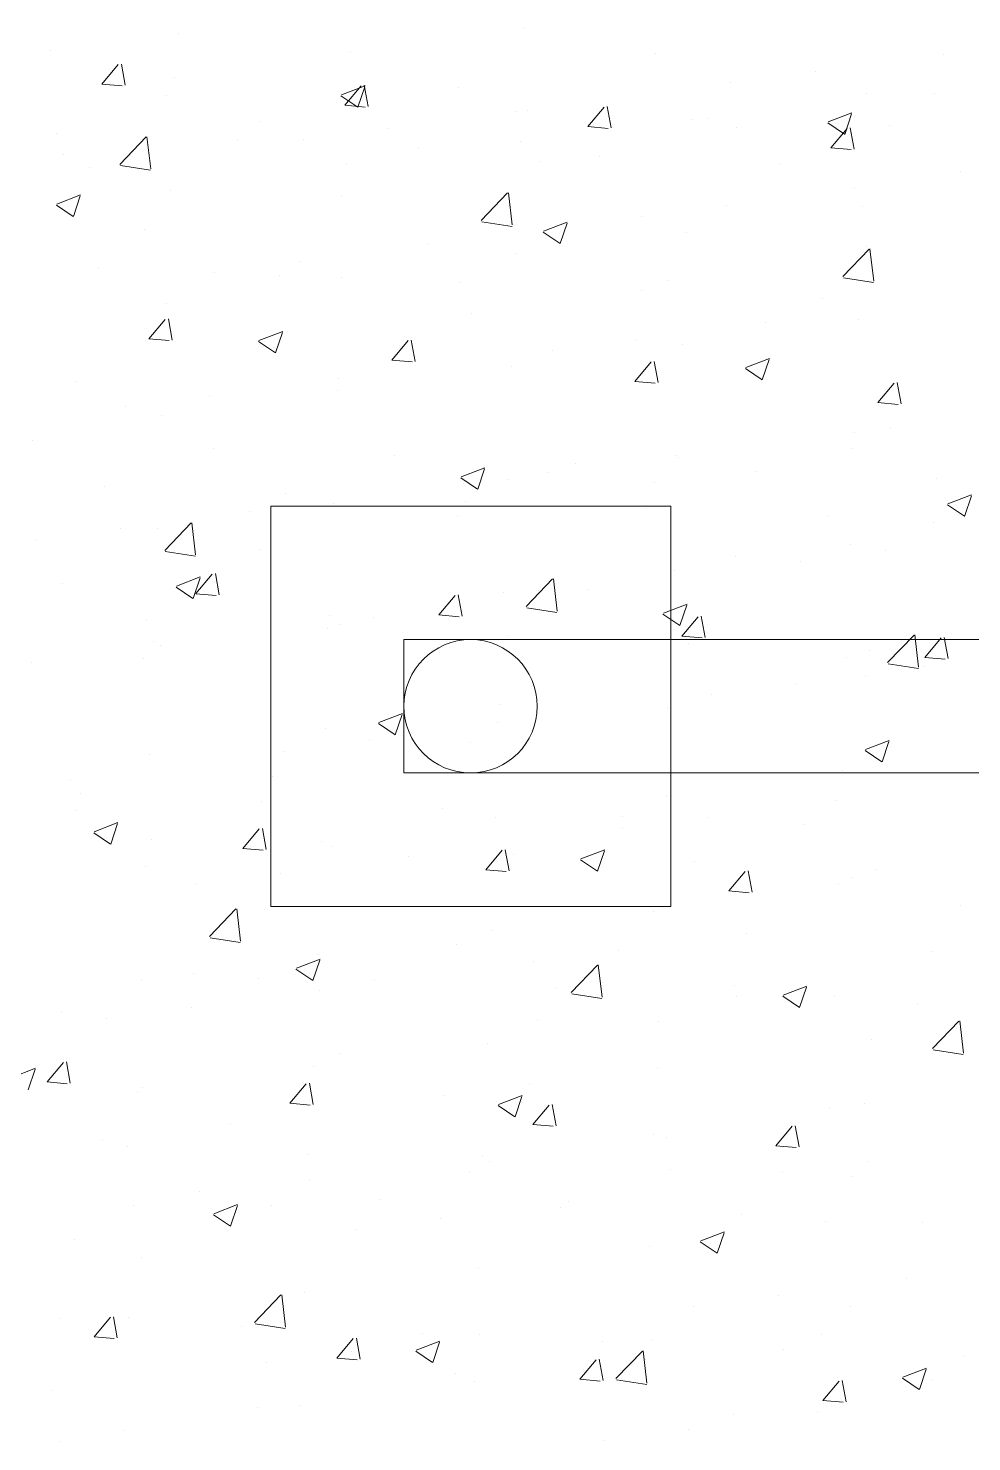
# Model space of a CAD drawing. Header units: millimetres. Extents: x 100 to 1222, y 100 to 694.
# Drawn here: x 305.705 to 308.358, y 527.781 to 531.755 of the extents above; entities that cross this region are included whole.
import ezdxf

# ---------------------------------------------------------------- set-up
doc = ezdxf.new("R2010")
doc.units = ezdxf.units.MM
doc.layers.add('Alvenaria', color=8, linetype='Continuous', lineweight=9)
doc.layers.add('Aço 1020', color=6, linetype='Continuous', lineweight=9)

msp = doc.modelspace()

# ---------------------------------------------------------------- linework, layer by layer
at = {"layer": 'Alvenaria'}
for p, q in [((306.1279, 531.74), (306.1279, 531.74)), ((307.0996, 531.7555), (307.0996, 531.7555)), ((305.7672, 531.6925), (305.7672, 531.6925)), ((306.6106, 531.6884), (306.6106, 531.6884)), ((307.4698, 531.6854), (307.4698, 531.6854)), ((308.2788, 531.6805), (308.2788, 531.6805)), ((305.9126, 531.5986), (305.9585, 531.6533)), ((305.9781, 531.5952), (305.9671, 531.6549)), ((306.1159, 531.617), (306.1159, 531.617)), ((307.6796, 531.6016), (307.6796, 531.6016)), ((307.9181, 531.633), (307.9181, 531.633)), ((305.9126, 531.5986), (305.9695, 531.5936)), ((306.0934, 531.5669), (306.0934, 531.5669)), ((306.5847, 531.5656), (306.632, 531.5336)), ((306.5859, 531.5683), (306.6526, 531.5939)), ((306.5957, 531.5388), (306.6417, 531.5935)), ((306.6324, 531.5335), (306.6517, 531.5911)), ((306.6613, 531.5354), (306.6503, 531.5951)), ((306.9144, 531.59), (306.9144, 531.59)), ((308.0639, 531.5708), (308.0639, 531.5708)), ((308.2536, 531.5716), (308.2536, 531.5716)), ((306.5957, 531.5388), (306.6527, 531.5338)), ((306.6018, 531.5455), (306.6018, 531.5455)), ((307.0781, 531.5224), (307.0781, 531.5224)), ((307.1103, 531.524), (307.1103, 531.524)), ((307.2789, 531.4791), (307.3249, 531.5338)), ((307.3445, 531.4756), (307.3335, 531.5353)), ((306.3589, 531.4947), (306.3589, 531.4947)), ((307.5692, 531.4994), (307.5692, 531.4994)), ((307.6188, 531.5025), (307.6188, 531.5025)), ((307.9535, 531.4893), (308.0009, 531.4574)), ((307.9547, 531.492), (308.0214, 531.5176)), ((308.0013, 531.4572), (308.0206, 531.5148)), ((305.7857, 531.4605), (305.7857, 531.4605)), ((305.9626, 531.3728), (306.0368, 531.4501)), ((306.0496, 531.3599), (306.0391, 531.4504)), ((306.4789, 531.4435), (306.4789, 531.4435)), ((306.7173, 531.4749), (306.7173, 531.4749)), ((307.2789, 531.479), (307.3359, 531.474)), ((307.6981, 531.4762), (307.6981, 531.4762)), ((307.9621, 531.4193), (308.0081, 531.474)), ((308.0277, 531.4158), (308.0166, 531.4755)), ((308.1272, 531.481), (308.1272, 531.481)), ((306.2942, 531.439), (306.2942, 531.439)), ((306.8027, 531.4175), (306.8027, 531.4175)), ((307.0881, 531.4384), (307.0881, 531.4384)), ((307.9621, 531.4192), (308.0191, 531.4143)), ((305.8034, 531.3993), (305.8034, 531.3993)), ((305.8773, 531.3643), (305.8773, 531.3643)), ((305.9643, 531.3693), (306.049, 531.3561)), ((306.599, 531.3713), (306.599, 531.3713)), ((307.1426, 531.3809), (307.1426, 531.3809)), ((307.3111, 531.396), (307.3111, 531.396)), ((307.8196, 531.3745), (307.8196, 531.3745)), ((308.3281, 531.3531), (308.3281, 531.3531)), ((305.7856, 531.2611), (305.8523, 531.2867)), ((305.8321, 531.2263), (305.8514, 531.2839)), ((306.1043, 531.2999), (306.1043, 531.2999)), ((306.5871, 531.2855), (306.5871, 531.2855)), ((306.9792, 531.2151), (307.0534, 531.2925)), ((307.0661, 531.2023), (307.0556, 531.2927)), ((308.0282, 531.3048), (308.0282, 531.3048)), ((305.7843, 531.2584), (305.8317, 531.2264)), ((307.6675, 531.2573), (307.6675, 531.2573)), ((308.0523, 531.2537), (308.0523, 531.2537)), ((306.9808, 531.2116), (307.0656, 531.1985)), ((307.1544, 531.1848), (307.2211, 531.2104)), ((307.2009, 531.15), (307.2203, 531.2076)), ((307.429, 531.2259), (307.429, 531.2259)), ((306.0316, 531.1902), (306.0316, 531.1902)), ((307.1532, 531.1821), (307.2006, 531.1501)), ((307.5576, 531.1823), (307.5576, 531.1823)), ((306.8275, 531.1467), (306.8275, 531.1467)), ((307.9957, 531.0575), (308.0699, 531.1348)), ((308.0618, 531.1429), (308.0618, 531.1429)), ((308.0827, 531.0446), (308.0722, 531.1351)), ((306.4668, 531.0992), (306.4668, 531.0992)), ((307.0765, 531.1213), (307.0765, 531.1213)), ((305.9039, 531.0828), (305.9039, 531.0828)), ((306.2283, 531.0678), (306.2283, 531.0678)), ((306.4123, 531.0613), (306.4123, 531.0613)), ((306.5874, 531.0543), (306.5874, 531.0543)), ((307.5064, 531.0476), (307.5064, 531.0476)), ((307.9974, 531.054), (308.0821, 531.0408)), ((306.9208, 531.0398), (306.9208, 531.0398)), ((307.4293, 531.0183), (307.4293, 531.0183)), ((306.0927, 530.9828), (306.0927, 530.9828)), ((307.9377, 530.9968), (307.9377, 530.9968)), ((306.0447, 530.8821), (306.0906, 530.9369)), ((306.1103, 530.8787), (306.0992, 530.9384)), ((306.9509, 530.9522), (306.9509, 530.9522)), ((307.7777, 530.9291), (307.7777, 530.9291)), ((308.0407, 530.9366), (308.0407, 530.9366)), ((306.3541, 530.8776), (306.4208, 530.9032)), ((306.4006, 530.8428), (306.4199, 530.9004)), ((306.0447, 530.8821), (306.1016, 530.8771)), ((306.3529, 530.8749), (306.4003, 530.8429)), ((306.3954, 530.8569), (306.3954, 530.8569)), ((306.7279, 530.8224), (306.7738, 530.8771)), ((306.7934, 530.8189), (306.7824, 530.8786)), ((307.1785, 530.8502), (307.1785, 530.8502)), ((307.4169, 530.8816), (307.4169, 530.8816)), ((307.546, 530.8652), (307.546, 530.8652)), ((306.7279, 530.8223), (306.7848, 530.8173)), ((307.4111, 530.7626), (307.457, 530.8173)), ((307.4766, 530.7592), (307.4656, 530.8189)), ((307.723, 530.8013), (307.7897, 530.8269)), ((307.7695, 530.7665), (307.7888, 530.8241)), ((306.5769, 530.7711), (306.5769, 530.7711)), ((307.0649, 530.8042), (307.0649, 530.8042)), ((307.7218, 530.7986), (307.7691, 530.7666)), ((305.8399, 530.7615), (305.8399, 530.7615)), ((306.5758, 530.7372), (306.5758, 530.7372)), ((307.4111, 530.7625), (307.468, 530.7576)), ((308.0943, 530.7028), (308.1402, 530.7575)), ((308.1598, 530.6994), (308.1488, 530.7591)), ((305.9777, 530.6922), (305.9777, 530.6922)), ((306.2162, 530.7236), (306.2162, 530.7236)), ((308.0943, 530.7028), (308.1512, 530.6978)), ((306.0811, 530.6658), (306.0811, 530.6658)), ((308.0291, 530.6196), (308.0291, 530.6196)), ((308.1286, 530.6326), (308.1286, 530.6326)), ((305.7184, 530.596), (305.7184, 530.596)), ((306.2268, 530.5746), (306.2268, 530.5746)), ((308.0225, 530.5746), (308.0225, 530.5746)), ((306.7353, 530.5531), (306.7353, 530.5531)), ((307.2438, 530.5316), (307.2438, 530.5316)), ((307.5271, 530.5535), (307.5271, 530.5535)), ((307.5344, 530.5481), (307.5344, 530.5481)), ((306.9215, 530.4914), (306.9688, 530.4594)), ((306.9227, 530.4941), (306.9894, 530.5197)), ((306.9692, 530.4593), (306.9885, 530.5169)), ((307.1663, 530.506), (307.1663, 530.506)), ((307.7522, 530.5101), (307.7522, 530.5101)), ((308.2607, 530.4886), (308.2607, 530.4886)), ((305.9192, 530.4681), (305.9192, 530.4681)), ((306.9279, 530.4746), (306.9279, 530.4746)), ((307.0533, 530.4872), (307.0533, 530.4872)), ((307.467, 530.4792), (307.467, 530.4792)), ((306.4277, 530.4466), (306.4277, 530.4466)), ((306.5643, 530.4201), (306.5643, 530.4201)), ((306.9361, 530.4251), (306.9361, 530.4251)), ((308.2903, 530.4151), (308.3377, 530.3832)), ((308.2915, 530.4178), (308.3582, 530.4434)), ((308.338, 530.383), (308.3574, 530.4406)), ((306.3263, 530.3954), (306.3263, 530.3954)), ((306.9115, 530.3839), (306.9115, 530.3839)), ((307.4446, 530.4037), (307.4446, 530.4037)), ((307.9531, 530.3822), (307.9531, 530.3822)), ((305.9656, 530.3479), (305.9656, 530.3479)), ((306.0695, 530.3487), (306.0695, 530.3487)), ((306.0889, 530.2873), (306.1631, 530.3646)), ((306.1759, 530.2744), (306.1654, 530.3649)), ((308.2507, 530.3654), (308.2507, 530.3654)), ((305.7272, 530.3165), (305.7272, 530.3165)), ((308.0176, 530.3025), (308.0176, 530.3025)), ((306.0906, 530.2838), (306.1753, 530.2706)), ((306.3561, 530.2885), (306.3561, 530.2885)), ((307.6953, 530.2701), (307.6953, 530.2701)), ((307.8781, 530.257), (307.8781, 530.257)), ((308.1165, 530.2884), (308.1165, 530.2884)), ((306.1224, 530.1869), (306.1891, 530.2125)), ((306.1689, 530.1521), (306.1882, 530.2097)), ((306.1769, 530.1657), (306.2228, 530.2204)), ((306.2424, 530.1622), (306.2314, 530.2219)), ((307.5228, 530.2311), (307.5228, 530.2311)), ((305.8006, 530.1932), (305.8006, 530.1932)), ((306.1211, 530.1842), (306.1685, 530.1522)), ((307.0417, 530.1701), (307.0417, 530.1701)), ((307.1055, 530.1296), (307.1796, 530.207)), ((307.1398, 530.1747), (307.1398, 530.1747)), ((307.1924, 530.1168), (307.1819, 530.2072)), ((307.2765, 530.1778), (307.2765, 530.1778)), ((306.1769, 530.1656), (306.2338, 530.1606)), ((306.8601, 530.1059), (306.906, 530.1606)), ((306.9256, 530.1025), (306.9146, 530.1622)), ((306.9158, 530.1303), (306.9158, 530.1303)), ((307.4912, 530.1106), (307.5579, 530.1362)), ((307.5377, 530.0758), (307.5571, 530.1334)), ((306.5527, 530.103), (306.5527, 530.103)), ((306.6773, 530.0989), (306.6773, 530.0989)), ((306.8601, 530.1059), (306.917, 530.1009)), ((307.1071, 530.1261), (307.1918, 530.113)), ((307.49, 530.1079), (307.5374, 530.0759)), ((307.5433, 530.0461), (307.5892, 530.1009)), ((307.6088, 530.0427), (307.5978, 530.1024)), ((306.0373, 530.0904), (306.0373, 530.0904)), ((306.5458, 530.0689), (306.5458, 530.0689)), ((306.5843, 530.0794), (306.5843, 530.0794)), ((306.058, 530.0316), (306.058, 530.0316)), ((306.0758, 530.0197), (306.0758, 530.0197)), ((307.0543, 530.0474), (307.0543, 530.0474)), ((307.5433, 530.0461), (307.6002, 530.0411)), ((307.5627, 530.026), (307.5627, 530.026)), ((308.122, 529.972), (308.1962, 530.0493)), ((308.209, 529.9591), (308.1984, 530.0496)), ((308.2265, 529.9864), (308.2724, 530.0411)), ((308.292, 529.9829), (308.281, 530.0426)), ((305.715, 529.9722), (305.715, 529.9722)), ((306.0288, 529.984), (306.0288, 529.984)), ((308.006, 529.9854), (308.006, 529.9854)), ((308.0712, 530.0045), (308.0712, 530.0045)), ((308.2265, 529.9863), (308.2834, 529.9813)), ((308.059, 529.9368), (308.059, 529.9368)), ((308.1237, 529.9684), (308.2084, 529.9553)), ((308.2267, 529.9602), (308.2267, 529.9602)), ((307.5113, 529.914), (307.5113, 529.914)), ((307.8659, 529.9127), (307.8659, 529.9127)), ((307.0301, 529.853), (307.0301, 529.853)), ((307.6275, 529.8813), (307.6275, 529.8813)), ((306.6909, 529.8034), (306.7576, 529.829)), ((306.7374, 529.7686), (306.7567, 529.8262)), ((307.5035, 529.8414), (307.5035, 529.8414)), ((306.5411, 529.7859), (306.5411, 529.7859)), ((306.6897, 529.8007), (306.7371, 529.7687)), ((307.0259, 529.8021), (307.0259, 529.8021)), ((306.6652, 529.7546), (306.6652, 529.7546)), ((306.9481, 529.7461), (306.9481, 529.7461)), ((308.0598, 529.7271), (308.1265, 529.7527)), ((308.1063, 529.6923), (308.1256, 529.7499)), ((306.0464, 529.7145), (306.0464, 529.7145)), ((306.4268, 529.7232), (306.4268, 529.7232)), ((308.0586, 529.7244), (308.1059, 529.6924)), ((307.9944, 529.6683), (307.9944, 529.6683)), ((305.8252, 529.644), (305.8252, 529.644)), ((306.3926, 529.6507), (306.3926, 529.6507)), ((305.8519, 529.6037), (305.8519, 529.6037)), ((306.3603, 529.5822), (306.3603, 529.5822)), ((307.4997, 529.5969), (307.4997, 529.5969)), ((307.9761, 529.5845), (307.9761, 529.5845)), ((305.8371, 529.5554), (305.8371, 529.5554)), ((306.8688, 529.5607), (306.8688, 529.5607)), ((307.0186, 529.5359), (307.0186, 529.5359)), ((307.3773, 529.5392), (307.3773, 529.5392)), ((307.6154, 529.537), (307.6154, 529.537)), ((305.8906, 529.4962), (305.9573, 529.5218)), ((305.9371, 529.4614), (305.9564, 529.519)), ((306.309, 529.4492), (306.355, 529.5039)), ((306.3746, 529.4458), (306.3636, 529.5055)), ((307.3769, 529.5056), (307.3769, 529.5056)), ((307.8857, 529.5177), (307.8857, 529.5177)), ((305.8894, 529.4935), (305.9368, 529.4615)), ((306.0527, 529.4757), (306.0527, 529.4757)), ((306.5295, 529.4689), (306.5295, 529.4689)), ((306.309, 529.4492), (306.366, 529.4442)), ((306.5612, 529.4542), (306.5612, 529.4542)), ((306.7754, 529.4264), (306.7754, 529.4264)), ((306.9922, 529.3894), (307.0382, 529.4442)), ((307.0578, 529.386), (307.0468, 529.4457)), ((307.0696, 529.4328), (307.0696, 529.4328)), ((307.2582, 529.4172), (307.3056, 529.3852)), ((307.2595, 529.4199), (307.3262, 529.4455)), ((307.306, 529.3851), (307.3253, 529.4427)), ((306.0348, 529.3974), (306.0348, 529.3974)), ((306.4146, 529.3789), (306.4146, 529.3789)), ((306.9922, 529.3894), (307.0492, 529.3844)), ((307.5781, 529.4113), (307.5781, 529.4113)), ((307.6754, 529.3297), (307.7213, 529.3844)), ((307.741, 529.3262), (307.7299, 529.3859)), ((308.0866, 529.3898), (308.0866, 529.3898)), ((306.1762, 529.3475), (306.1762, 529.3475)), ((307.9828, 529.3512), (307.9828, 529.3512)), ((308.0197, 529.3684), (308.0197, 529.3684)), ((307.6754, 529.3296), (307.7324, 529.3246)), ((306.2152, 529.2018), (306.2894, 529.2791)), ((306.3022, 529.1889), (306.2916, 529.2794)), ((307.4642, 529.2731), (307.4642, 529.2731)), ((307.4881, 529.2798), (307.4881, 529.2798)), ((308.3271, 529.288), (308.3271, 529.288)), ((307.007, 529.2188), (307.007, 529.2188)), ((306.2169, 529.1983), (306.3016, 529.1851)), ((306.9087, 529.1777), (306.9087, 529.1777)), ((307.7255, 529.2088), (307.7255, 529.2088)), ((306.4592, 529.1127), (306.5259, 529.1383)), ((306.5179, 529.1518), (306.5179, 529.1518)), ((307.3648, 529.1613), (307.3648, 529.1613)), ((308.2479, 529.1593), (308.2479, 529.1593)), ((306.1708, 529.098), (306.1708, 529.098)), ((306.4579, 529.11), (306.5053, 529.078)), ((306.5057, 529.0779), (306.525, 529.1355)), ((307.1263, 529.1299), (307.1263, 529.1299)), ((307.2317, 529.0441), (307.3059, 529.1214)), ((307.3187, 529.0312), (307.3082, 529.1217)), ((306.0232, 529.0804), (306.0232, 529.0804)), ((306.3533, 529.0824), (306.3533, 529.0824)), ((306.6793, 529.0765), (306.6793, 529.0765)), ((307.6925, 529.064), (307.6925, 529.064)), ((307.828, 529.0364), (307.8947, 529.062)), ((307.8745, 529.0016), (307.8938, 529.0592)), ((306.5248, 529.0507), (306.5248, 529.0507)), ((307.1878, 529.0551), (307.1878, 529.0551)), ((307.2334, 529.0406), (307.3181, 529.0275)), ((307.6962, 529.0336), (307.6962, 529.0336)), ((307.8268, 529.0337), (307.8742, 529.0017)), ((307.9712, 529.0341), (307.9712, 529.0341)), ((305.7978, 528.987), (305.7978, 528.987)), ((306.1641, 529.0033), (306.1641, 529.0033)), ((308.2047, 529.0121), (308.2047, 529.0121)), ((305.9256, 528.9719), (305.9256, 528.9719)), ((307.137, 528.9686), (307.137, 528.9686)), ((307.4765, 528.9627), (307.4765, 528.9627)), ((308.2483, 528.8865), (308.3225, 528.9638)), ((308.315, 528.9437), (308.315, 528.9437)), ((308.3352, 528.8736), (308.3247, 528.964)), ((306.9954, 528.9018), (306.9954, 528.9018)), ((308.0765, 528.9123), (308.0765, 528.9123)), ((306.5815, 528.8733), (306.5815, 528.8733)), ((308.2499, 528.8829), (308.3347, 528.8698)), ((305.6588, 528.8055), (305.7255, 528.8311)), ((305.7054, 528.7707), (305.7247, 528.8283)), ((305.758, 528.7925), (305.8039, 528.8472)), ((305.8235, 528.7891), (305.8125, 528.8488)), ((306.5064, 528.8347), (306.5064, 528.8347)), ((307.475, 528.8331), (307.475, 528.8331)), ((305.758, 528.7925), (305.8149, 528.7875)), ((306.4412, 528.7327), (306.4871, 528.7875)), ((306.5067, 528.7293), (306.4957, 528.789)), ((307.1142, 528.7857), (307.1142, 528.7857)), ((306.0116, 528.7633), (306.0116, 528.7633)), ((306.026, 528.7779), (306.026, 528.7779)), ((306.8758, 528.7543), (306.8758, 528.7543)), ((307.0277, 528.7292), (307.0944, 528.7548)), ((307.0742, 528.6944), (307.0935, 528.752)), ((306.4412, 528.7327), (306.4981, 528.7277)), ((307.0265, 528.7265), (307.0739, 528.6945)), ((307.1244, 528.673), (307.1703, 528.7277)), ((307.1899, 528.6695), (307.1789, 528.7292)), ((307.9596, 528.7171), (307.9596, 528.7171)), ((308.0562, 528.7306), (308.0562, 528.7306)), ((306.2742, 528.6751), (306.2742, 528.6751)), ((307.1244, 528.6729), (307.1813, 528.6679)), ((307.8076, 528.6132), (307.8535, 528.6679)), ((307.8731, 528.6098), (307.8621, 528.6695)), ((305.9135, 528.6276), (305.9135, 528.6276)), ((307.4649, 528.6457), (307.4649, 528.6457)), ((307.5007, 528.6353), (307.5007, 528.6353)), ((305.9853, 528.6113), (305.9853, 528.6113)), ((306.4938, 528.5898), (306.4938, 528.5898)), ((306.9838, 528.5847), (306.9838, 528.5847)), ((307.8076, 528.6132), (307.8645, 528.6082)), ((307.0023, 528.5683), (307.0023, 528.5683)), ((307.5107, 528.5469), (307.5107, 528.5469)), ((308.0644, 528.5681), (308.0644, 528.5681)), ((306.4948, 528.5176), (306.4948, 528.5176)), ((306.9453, 528.5399), (306.9453, 528.5399)), ((307.8259, 528.5367), (307.8259, 528.5367)), ((308.0192, 528.5254), (308.0192, 528.5254)), ((306.1862, 528.4834), (306.1862, 528.4834)), ((306.6946, 528.4619), (306.6946, 528.4619)), ((306.0001, 528.4462), (306.0001, 528.4462)), ((306.2274, 528.422), (306.2941, 528.4476)), ((306.2739, 528.3872), (306.2932, 528.4448)), ((306.3898, 528.4446), (306.3898, 528.4446)), ((307.2031, 528.4404), (307.2031, 528.4404)), ((307.2244, 528.4575), (307.2244, 528.4575)), ((306.2262, 528.4193), (306.2736, 528.3873)), ((306.8637, 528.41), (306.8637, 528.41)), ((307.7116, 528.4189), (307.7116, 528.4189)), ((307.9481, 528.4), (307.9481, 528.4)), ((308.22, 528.3974), (308.22, 528.3974)), ((305.8343, 528.3492), (305.8343, 528.3492)), ((306.6252, 528.3786), (306.6252, 528.3786)), ((307.595, 528.343), (307.6424, 528.311)), ((307.5963, 528.3457), (307.663, 528.3713)), ((307.6428, 528.3109), (307.6621, 528.3685)), ((307.4533, 528.3286), (307.4533, 528.3286)), ((306.0236, 528.2994), (306.0236, 528.2994)), ((306.9722, 528.2676), (306.9722, 528.2676)), ((308.1746, 528.2399), (308.1746, 528.2399)), ((306.3415, 528.1163), (306.4157, 528.1936)), ((306.4284, 528.1034), (306.4179, 528.1939)), ((306.4832, 528.2005), (306.4832, 528.2005)), ((307.8138, 528.1924), (307.8138, 528.1924)), ((307.5754, 528.161), (307.5754, 528.161)), ((308.0169, 528.1623), (308.0169, 528.1623)), ((305.7958, 528.1271), (305.7958, 528.1271)), ((305.8902, 528.0761), (305.9361, 528.1308)), ((305.9557, 528.0726), (305.9447, 528.1323)), ((305.9885, 528.1291), (305.9885, 528.1291)), ((306.3043, 528.1057), (306.3043, 528.1057)), ((306.3431, 528.1127), (306.4278, 528.0996)), ((305.8902, 528.076), (305.9471, 528.071)), ((306.5734, 528.0163), (306.6193, 528.071)), ((306.6389, 528.0128), (306.6279, 528.0725)), ((306.796, 528.0385), (306.8626, 528.0641)), ((306.8128, 528.0842), (306.8128, 528.0842)), ((306.9738, 528.0818), (306.9738, 528.0818)), ((307.4614, 528.067), (307.4614, 528.067)), ((307.9365, 528.0829), (307.9365, 528.0829)), ((306.6131, 528.0343), (306.6131, 528.0343)), ((306.7947, 528.0358), (306.8421, 528.0038)), ((306.8425, 528.0037), (306.8618, 528.0613)), ((307.3212, 528.0627), (307.3212, 528.0627)), ((307.358, 527.9586), (307.4322, 528.0359)), ((307.445, 527.9457), (307.4345, 528.0362)), ((307.8297, 528.0412), (307.8297, 528.0412)), ((306.3746, 528.0029), (306.3746, 528.0029)), ((306.5734, 528.0162), (306.6303, 528.0113)), ((307.2566, 527.9565), (307.3025, 528.0112)), ((307.3221, 527.9531), (307.3111, 528.0128)), ((307.4418, 528.0115), (307.4418, 528.0115)), ((308.1648, 527.9622), (308.2315, 527.9878)), ((308.2113, 527.9274), (308.2306, 527.985)), ((308.3382, 528.0197), (308.3382, 528.0197)), ((306.9059, 527.9716), (306.9059, 527.9716)), ((306.9607, 527.9505), (306.9607, 527.9505)), ((307.2566, 527.9565), (307.3135, 527.9515)), ((307.3597, 527.9551), (307.4444, 527.942)), ((307.9398, 527.8967), (307.9857, 527.9515)), ((308.0053, 527.8933), (307.9943, 527.953)), ((308.1636, 527.9595), (308.211, 527.9275)), ((308.2451, 527.9532), (308.2451, 527.9532)), ((305.7731, 527.9237), (305.7731, 527.9237)), ((306.3504, 527.8763), (306.3504, 527.8763)), ((306.4716, 527.8834), (306.4716, 527.8834)), ((307.9398, 527.8967), (307.9967, 527.8917)), ((307.6896, 527.8578), (307.6896, 527.8578)), ((307.924, 527.8642), (307.924, 527.8642)), ((305.9769, 527.812), (305.9769, 527.812)), ((307.3248, 527.7853), (307.3248, 527.7853)), ((307.5632, 527.8167), (307.5632, 527.8167)), ((305.795, 527.7809), (305.795, 527.7809))]:
    msp.add_line(p, q, dxfattribs=at)
at = {"layer": 'Aço 1020'}
for points in [[(306.3877, 530.4114), (307.5127, 530.4114), (307.5127, 529.2864), (306.3877, 529.2864)], [(306.7616, 529.6614), (309.9491, 529.6614), (309.9491, 530.0364), (306.7616, 530.0364)]]:
    msp.add_lwpolyline(points, close=True, dxfattribs=at)
msp.add_circle((306.9491, 529.8489), 0.1875, dxfattribs=at)

doc.saveas('drawing.dxf')
